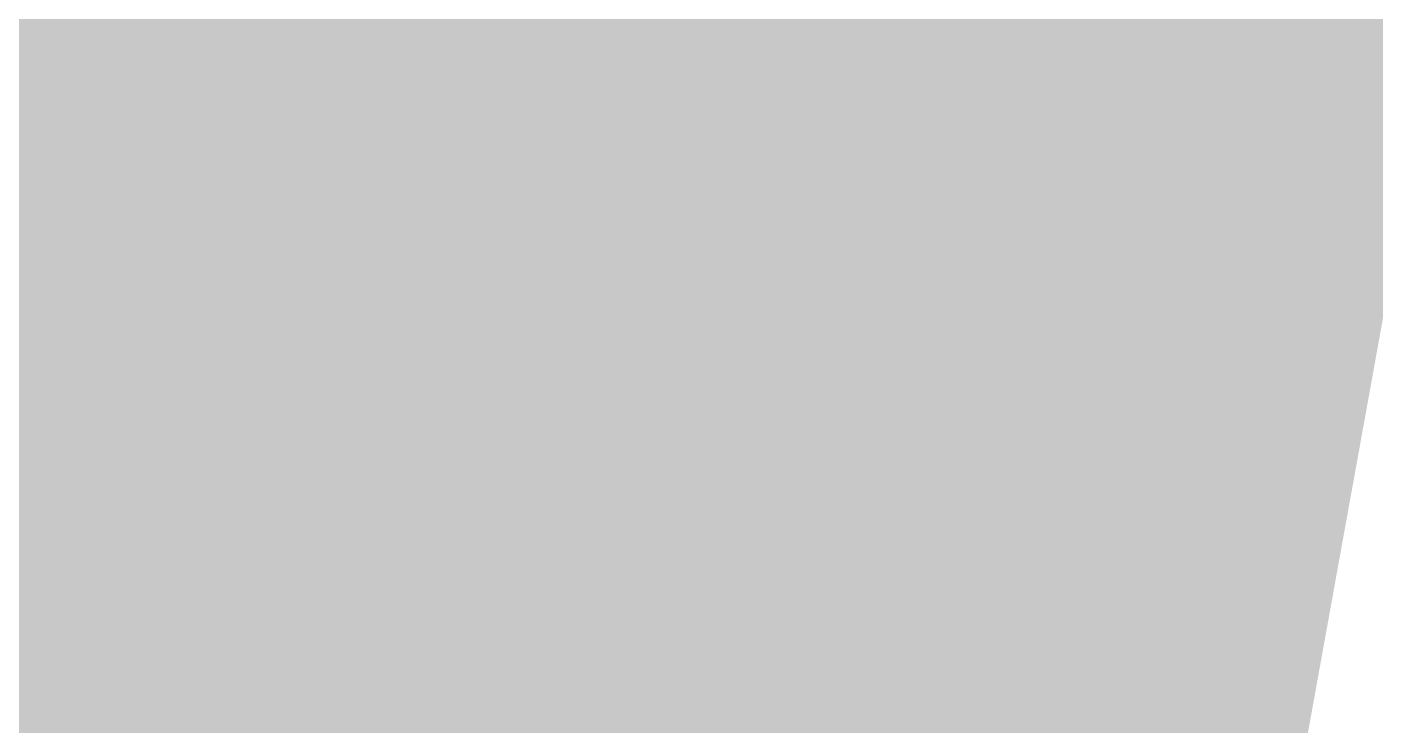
# Model space of a CAD drawing. Header units: inches. Extents: x -0.16 to 1.73, y -0.16 to 1.34.
# Drawn here: x 0.298132 to 0.300739, y 0.326891 to 0.328242 of the extents above; entities that cross this region are included whole.
import ezdxf

# ---------------------------------------------------------------- set-up
doc = ezdxf.new("R2010")
doc.units = ezdxf.units.IN
doc.header["$MEASUREMENT"] = 0
for name, color, linetype in [('Bottom Solder', 6, 'Continuous'), ('Top Layer', 1, 'Continuous'), ('Top Overlay', 2, 'Continuous'), ('Top Solder', 216, 'Continuous')]:
    doc.layers.add(name, color=color, linetype=linetype)

# ---------------------------------------------------------------- blocks, each defined once
blk = doc.blocks.new('MSOP_8_L3_0_W3_0_P0_65_LS5_0_BL_19')
at = {"layer": 'Top Overlay'}
blk.add_lwpolyline([(-0.066796, 0.068127, 0.01, 0.01, 0), (-0.054655, 0.068127, 0.01, 0.01, 0)], format="xyseb", dxfattribs=at)
blk.add_lwpolyline([(-0.057155, 0.068127, 0.005, 0.005, 1), (-0.052155, 0.068127, 0.005, 0.005, 1)], format="xyseb", close=True, dxfattribs=at)

msp = doc.modelspace()

# ---------------------------------------------------------------- hatches: boundary and pattern name
at = {"layer": 'Bottom Solder'}
h = msp.add_hatch(color=6, dxfattribs=at)
edge = h.paths.add_edge_path()
edge.add_arc((0.2900733, 0.316836), 0.012, 0, 360)
at = {"layer": 'Top Layer'}
msp.add_hatch(color=1, dxfattribs=at).paths.add_polyline_path([(0.2800733, 0.3203397), (0.2799733, 0.3241409), (0.2796733, 0.3275445), (0.2791733, 0.3305505), (0.2784733, 0.3331589), (0.2775733, 0.3353697), (0.2764733, 0.3371829), (0.2751733, 0.3385985), (0.2736733, 0.3396165), (0.2719733, 0.3402369), (0.2700733, 0.3404597), (0.3094497, 0.3424211), (0.3076682, 0.3409053), (0.3060742, 0.3392356), (0.3046677, 0.3374121), (0.3034488, 0.3354347), (0.3024174, 0.3333035), (0.3015735, 0.3310185), (0.3009172, 0.3285796), (0.3004484, 0.3259868), (0.3001671, 0.3232402), (0.3000733, 0.3203397)])
at = {"layer": 'Top Solder'}
h = msp.add_hatch(color=216, dxfattribs=at)
edge = h.paths.add_edge_path()
edge.add_arc((0.2900733, 0.316836), 0.012, 0, 360)

# ---------------------------------------------------------------- linework, layer by layer
at = {"layer": 'Top Layer'}
msp.add_lwpolyline([(0.2900733, 0.316836, 0.02, 0.02, 0), (0.2900733, 0.3446115, 0.02, 0.02, 0)], format="xyseb", dxfattribs=at)

# ---------------------------------------------------------------- block references
at = {"rotation": 90}
msp.add_blockref('MSOP_8_L3_0_W3_0_P0_65_LS5_0_BL_19', (0.3627733, 0.385836), dxfattribs=at)

doc.saveas('drawing.dxf')
